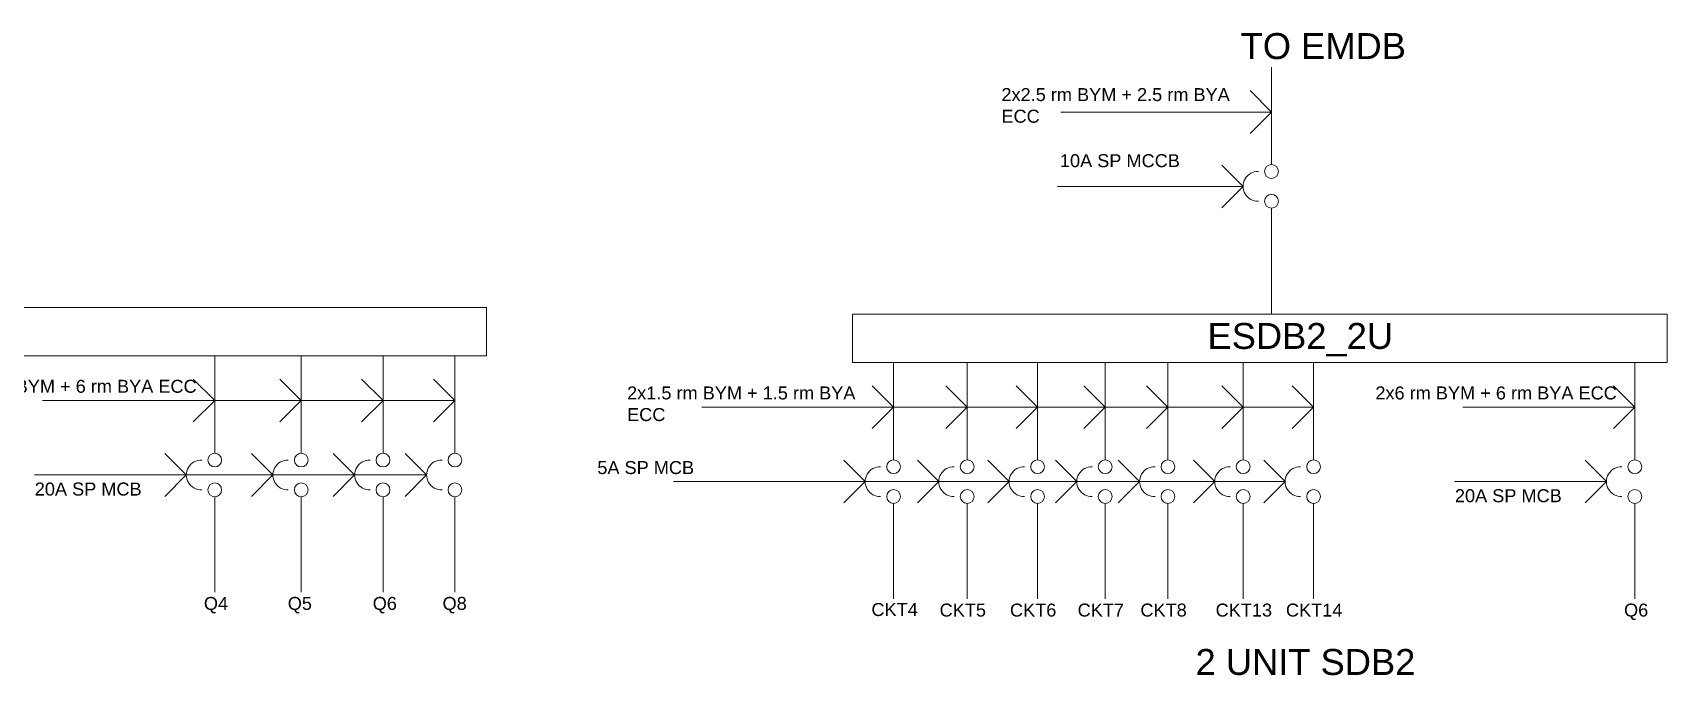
# Model space of a CAD drawing. Header units: inches. Extents: x 685 to 11694, y 256 to 9873.
# Drawn here: x 9965 to 11475, y 5033 to 5627 of the extents above; entities that cross this region are included whole.
import ezdxf

# ---------------------------------------------------------------- set-up
doc = ezdxf.new("R2010")
doc.units = ezdxf.units.IN
doc.header["$MEASUREMENT"] = 0
doc.layers.add('6.Circuits', color=255, linetype='Continuous', lineweight=15)
doc.styles.add('Text 1', font='arial.ttf', dxfattribs={"height": 6})

msp = doc.modelspace()

# ---------------------------------------------------------------- linework, layer by layer
at = {"layer": '6.Circuits'}
for p, q in [((11109.30345, 5512.29169), (11109.30345, 5595.29169)), ((11109.30345, 5553.79169), (11089.55822, 5573.53693)), ((11109.30345, 5553.79169), (10914.56298, 5553.79169)), ((11109.30345, 5553.79169), (11089.55822, 5534.04645)), ((11083.04393, 5485.04169), (11063.29869, 5504.78693)), ((11109.30345, 5505.15565), (11109.30345, 5512.29169)), ((11083.04393, 5485.04169), (10911.4758, 5485.04169)), ((11083.04393, 5485.04169), (11063.29869, 5465.29645)), ((11109.30345, 5464.92773), (11109.30345, 5459.79169)), ((11109.30345, 5459.79169), (11109.30345, 5366.79169)), ((10132.88756, 5245.44342), (10132.88756, 5328.44342)), ((10132.88756, 5245.44342), (10132.88756, 5328.44342)), ((10212.88756, 5245.44342), (10212.88756, 5328.44342)), ((10212.88756, 5245.44342), (10212.88756, 5328.44342)), ((10288.38756, 5245.44342), (10288.38756, 5328.44342)), ((10288.38756, 5245.44342), (10288.38756, 5328.44342)), ((10354.88756, 5245.44342), (10354.88756, 5328.44342)), ((10354.88756, 5245.44342), (10354.88756, 5328.44342)), ((10760.15224, 5239.29169), (10760.15224, 5322.29169)), ((10828.15224, 5239.29169), (10828.15224, 5322.29169)), ((10893.15224, 5239.29169), (10893.15224, 5322.29169)), ((10955.65224, 5239.29169), (10955.65224, 5322.29169)), ((11013.65224, 5239.29169), (11013.65224, 5322.29169)), ((11083.15224, 5239.29169), (11083.15224, 5322.29169)), ((11148.15224, 5239.29169), (11148.15224, 5322.29169)), ((11445.02023, 5239.29169), (11445.02023, 5322.29169)), ((11445.02023, 5239.29169), (11445.02023, 5322.29169)), ((10132.88756, 5286.94342), (10113.14232, 5306.68866)), ((10132.88756, 5286.94342), (10113.14232, 5306.68866)), ((10212.88756, 5286.94342), (10193.14232, 5306.68866)), ((10212.88756, 5286.94342), (10193.14232, 5306.68866)), ((10288.38756, 5286.94342), (10268.64232, 5306.68866)), ((10288.38756, 5286.94342), (10268.64232, 5306.68866)), ((10354.88756, 5286.94342), (10335.14232, 5306.68866)), ((10354.88756, 5286.94342), (10335.14232, 5306.68866)), ((10354.88756, 5286.94342), (9973.88756, 5286.94342)), ((10132.88756, 5286.94342), (10113.14232, 5267.19818)), ((10132.88756, 5286.94342), (10113.14232, 5267.19818)), ((10212.88756, 5286.94342), (10193.14232, 5267.19818)), ((10212.88756, 5286.94342), (10193.14232, 5267.19818)), ((10288.38756, 5286.94342), (10268.64232, 5267.19818)), ((10288.38756, 5286.94342), (10268.64232, 5267.19818)), ((10354.88756, 5286.94342), (10335.14232, 5267.19818)), ((10354.88756, 5286.94342), (10335.14232, 5267.19818)), ((10760.15224, 5280.79169), (10740.407, 5300.53693)), ((10828.15224, 5280.79169), (10808.407, 5300.53693)), ((10893.15224, 5280.79169), (10873.407, 5300.53693)), ((10955.65224, 5280.79169), (10935.907, 5300.53693)), ((11013.65224, 5280.79169), (10993.907, 5300.53693)), ((11083.15224, 5280.79169), (11063.407, 5300.53693)), ((11148.15224, 5280.79169), (11128.407, 5300.53693)), ((11445.02023, 5280.79169), (11425.275, 5300.53693)), ((11445.02023, 5280.79169), (11425.275, 5300.53693)), ((10760.15224, 5280.79169), (10582.91177, 5280.79169)), ((10760.15224, 5280.79169), (10740.407, 5261.04645)), ((11148.15224, 5280.79169), (10760.15224, 5280.79169)), ((10828.15224, 5280.79169), (10808.407, 5261.04645)), ((10893.15224, 5280.79169), (10873.407, 5261.04645)), ((10955.65224, 5280.79169), (10935.907, 5261.04645)), ((11013.65224, 5280.79169), (10993.907, 5261.04645)), ((11083.15224, 5280.79169), (11063.407, 5261.04645)), ((11148.15224, 5280.79169), (11128.407, 5261.04645)), ((11445.02023, 5280.79169), (11286.02023, 5280.79169)), ((11445.02023, 5280.79169), (11425.275, 5261.04645)), ((11445.02023, 5280.79169), (11425.275, 5261.04645)), ((10132.88756, 5238.30738), (10132.88756, 5245.44342)), ((10132.88756, 5238.30738), (10132.88756, 5245.44342)), ((10212.88756, 5238.30738), (10212.88756, 5245.44342)), ((10212.88756, 5238.30738), (10212.88756, 5245.44342)), ((10288.38756, 5238.30738), (10288.38756, 5245.44342)), ((10288.38756, 5238.30738), (10288.38756, 5245.44342)), ((10354.88756, 5238.30738), (10354.88756, 5245.44342)), ((10354.88756, 5238.30738), (10354.88756, 5245.44342)), ((10106.62804, 5218.19342), (10086.8828, 5237.93866)), ((10186.62804, 5218.19342), (10166.8828, 5237.93866)), ((10262.12804, 5218.19342), (10242.3828, 5237.93866)), ((10328.62804, 5218.19342), (10308.8828, 5237.93866)), ((10733.89271, 5212.04169), (10714.14748, 5231.78693)), ((10760.15224, 5232.15565), (10760.15224, 5239.29169)), ((10801.89271, 5212.04169), (10782.14748, 5231.78693)), ((10828.15224, 5232.15565), (10828.15224, 5239.29169)), ((10866.89271, 5212.04169), (10847.14748, 5231.78693)), ((10893.15224, 5232.15565), (10893.15224, 5239.29169)), ((10929.39271, 5212.04169), (10909.64748, 5231.78693)), ((10955.65224, 5232.15565), (10955.65224, 5239.29169)), ((10987.39271, 5212.04169), (10967.64748, 5231.78693)), ((11013.65224, 5232.15565), (11013.65224, 5239.29169)), ((11056.89271, 5212.04169), (11037.14748, 5231.78693)), ((11083.15224, 5232.15565), (11083.15224, 5239.29169)), ((11121.89271, 5212.04169), (11102.14748, 5231.78693)), ((11148.15224, 5232.15565), (11148.15224, 5239.29169)), ((11418.76071, 5212.04169), (11399.01547, 5231.78693)), ((11445.02023, 5232.15565), (11445.02023, 5239.29169)), ((11445.02023, 5232.15565), (11445.02023, 5239.29169)), ((10328.62804, 5218.19342), (9966.38756, 5218.19342)), ((10106.62804, 5218.19342), (10086.8828, 5198.44818)), ((10186.62804, 5218.19342), (10166.8828, 5198.44818)), ((10262.12804, 5218.19342), (10242.3828, 5198.44818)), ((10328.62804, 5218.19342), (10308.8828, 5198.44818)), ((10733.89271, 5212.04169), (10556.65224, 5212.04169)), ((10733.89271, 5212.04169), (10714.14748, 5192.29645)), ((11121.89271, 5212.04169), (10733.89271, 5212.04169)), ((10801.89271, 5212.04169), (10782.14748, 5192.29645)), ((10866.89271, 5212.04169), (10847.14748, 5192.29645)), ((10929.39271, 5212.04169), (10909.64748, 5192.29645)), ((10987.39271, 5212.04169), (10967.64748, 5192.29645)), ((11056.89271, 5212.04169), (11037.14748, 5192.29645)), ((11121.89271, 5212.04169), (11102.14748, 5192.29645)), ((11418.76071, 5212.04169), (11278.52023, 5212.04169)), ((11418.76071, 5212.04169), (11399.01547, 5192.29645)), ((10132.88756, 5198.07946), (10132.88756, 5192.94342)), ((10132.88756, 5198.07946), (10132.88756, 5192.94342)), ((10212.88756, 5198.07946), (10212.88756, 5192.94342)), ((10212.88756, 5198.07946), (10212.88756, 5192.94342)), ((10288.38756, 5198.07946), (10288.38756, 5192.94342)), ((10288.38756, 5198.07946), (10288.38756, 5192.94342)), ((10354.88756, 5198.07946), (10354.88756, 5192.94342)), ((10354.88756, 5198.07946), (10354.88756, 5192.94342)), ((10132.88756, 5109.94342), (10132.88756, 5192.94342)), ((10132.88756, 5109.94342), (10132.88756, 5192.94342)), ((10212.88756, 5109.94342), (10212.88756, 5192.94342)), ((10212.88756, 5109.94342), (10212.88756, 5192.94342)), ((10288.38756, 5109.94342), (10288.38756, 5192.94342)), ((10288.38756, 5109.94342), (10288.38756, 5192.94342)), ((10354.88756, 5109.94342), (10354.88756, 5192.94342)), ((10354.88756, 5109.94342), (10354.88756, 5192.94342)), ((10760.15224, 5191.92773), (10760.15224, 5186.79169)), ((10760.15224, 5103.79169), (10760.15224, 5186.79169)), ((10828.15224, 5191.92773), (10828.15224, 5186.79169)), ((10828.15224, 5103.79169), (10828.15224, 5186.79169)), ((10893.15224, 5191.92773), (10893.15224, 5186.79169)), ((10893.15224, 5103.79169), (10893.15224, 5186.79169)), ((10955.65224, 5191.92773), (10955.65224, 5186.79169)), ((10955.65224, 5103.79169), (10955.65224, 5186.79169)), ((11013.65224, 5191.92773), (11013.65224, 5186.79169)), ((11013.65224, 5103.79169), (11013.65224, 5186.79169)), ((11083.15224, 5191.92773), (11083.15224, 5186.79169)), ((11083.15224, 5103.79169), (11083.15224, 5186.79169)), ((11148.15224, 5191.92773), (11148.15224, 5186.79169)), ((11148.15224, 5103.79169), (11148.15224, 5186.79169)), ((11445.02023, 5191.92773), (11445.02023, 5186.79169)), ((11445.02023, 5191.92773), (11445.02023, 5186.79169)), ((11445.02023, 5103.79169), (11445.02023, 5186.79169)), ((11445.02023, 5103.79169), (11445.02023, 5186.79169))]:
    msp.add_line(p, q, dxfattribs=at)
for points in [[(9360.08397, 5372.94342), (10383.90313, 5372.94342), (10383.90313, 5328.44342), (9360.08397, 5328.44342)], [(10722.15224, 5366.79169), (11474.995, 5366.79169), (11474.995, 5322.29169), (10722.15224, 5322.29169)]]:
    msp.add_lwpolyline(points, close=True, dxfattribs=at)
for centre in [(11109.30345, 5498.79169), (11109.30345, 5471.29169), (10132.88756, 5231.94342), (10132.88756, 5231.94342), (10212.88756, 5231.94342), (10212.88756, 5231.94342), (10288.38756, 5231.94342), (10288.38756, 5231.94342), (10354.88756, 5231.94342), (10354.88756, 5231.94342), (10760.15224, 5225.79169), (10828.15224, 5225.79169), (10893.15224, 5225.79169), (10955.65224, 5225.79169), (11013.65224, 5225.79169), (11083.15224, 5225.79169), (11148.15224, 5225.79169), (11445.02023, 5225.79169), (11445.02023, 5225.79169), (10132.88756, 5204.44342), (10132.88756, 5204.44342), (10212.88756, 5204.44342), (10212.88756, 5204.44342), (10288.38756, 5204.44342), (10288.38756, 5204.44342), (10354.88756, 5204.44342), (10354.88756, 5204.44342), (10760.15224, 5198.29169), (10828.15224, 5198.29169), (10893.15224, 5198.29169), (10955.65224, 5198.29169), (11013.65224, 5198.29169), (11083.15224, 5198.29169), (11148.15224, 5198.29169), (11445.02023, 5198.29169), (11445.02023, 5198.29169)]:
    msp.add_circle(centre, 6.36396, dxfattribs=at)
for centre in [(11096.80345, 5485.04169), (10120.38756, 5218.19342), (10120.38756, 5218.19342), (10200.38756, 5218.19342), (10200.38756, 5218.19342), (10275.88756, 5218.19342), (10275.88756, 5218.19342), (10342.38756, 5218.19342), (10342.38756, 5218.19342), (10747.65224, 5212.04169), (10815.65224, 5212.04169), (10880.65224, 5212.04169), (10943.15224, 5212.04169), (11001.15224, 5212.04169), (11070.65224, 5212.04169), (11135.65224, 5212.04169), (11432.52023, 5212.04169), (11432.52023, 5212.04169)]:
    msp.add_arc(centre, 13.75953, 87.86789506, 272.13210494, dxfattribs=at)

# ---------------------------------------------------------------- texts
at = {"layer": '6.Circuits', "attachment_point": 1, "style": 'Text 1'}
for s, width, heights, insert, char_height in [('{\\fArial Baltic|b0|i0|c186|p34;TO EMDB}', 158.2027941, [25.87174], (11080.80345, 5626.79169), 24), ('{\\fArial Baltic|b0|i0|c186|p34;2x2.5 rm BYM + 2.5 rm BYA} ECC', 234.9454297, [37.98024], (10859.76541, 5575.89789), 12), ('1{\\fArial Baltic|b0|i0|c186|p34;0A SP MCCB}', 234.9454297, [37.98024], (10913.8079, 5514.80411), 12), ('E{\\fArial Baltic|b0|i0|c186|p34;SDB2_2U}', 14.5, [0], (11050.17347, 5358.73488), 24), ('{\\fArial Baltic|b0|i0|c186|p34;2x6 rm BYM + 6 rm BYA} ECC', 234.9454297, [37.98024], (9893.13756, 5306.19342), 12), ('{\\fArial Baltic|b0|i0|c186|p34;2x1.5 rm BYM + 1.5 rm BYA} ECC', 234.9454297, [37.98024], (10513.90224, 5300.04169), 12), ('{\\fArial Baltic|b0|i0|c186|p34;2x6 rm BYM + 6 rm BYA} ECC', 234.9454297, [37.98024], (11205.27023, 5300.04169), 12), ('5A SP MCB', 234.9454297, [37.98024], (10486.40224, 5231.04169), 12), ('2{\\fArial Baltic|b0|i0|c186|p34;0A SP MCB}', 234.9454297, [37.98024], (9966.6328, 5211.19342), 12), ('2{\\fArial Baltic|b0|i0|c186|p34;0A SP MCB}', 234.9454297, [37.98024], (11278.76547, 5205.04169), 12), ('{\\fArial Baltic|b0|i0|c186|p34;Q}4', 14.5, [0], (10122.88756, 5105.44342), 12), ('{\\fArial Baltic|b0|i0|c186|p34;Q}5', 14.5, [0], (10200.38756, 5105.44342), 12), ('{\\fArial Baltic|b0|i0|c186|p34;Q}6', 14.5, [0], (10278.88756, 5105.44342), 12), ('{\\fArial Baltic|b0|i0|c186|p34;Q}8', 14.5, [0], (10343.38756, 5105.44342), 12), ('{\\fArial Baltic|b0|i0|c186|p34;CKT}4', 14.5, [0], (10739.65224, 5099.79169), 12), ('{\\fArial Baltic|b0|i0|c186|p34;CKT}5', 14.5, [0], (10802.65224, 5099.29169), 12), ('{\\fArial Baltic|b0|i0|c186|p34;CKT}6', 14.5, [0], (10867.65224, 5099.29169), 12), ('{\\fArial Baltic|b0|i0|c186|p34;CKT}7', 14.5, [0], (10930.15224, 5099.29169), 12), ('{\\fArial Baltic|b0|i0|c186|p34;CKT}8', 24.6161083, [11.68736], (10988.15224, 5099.29169), 12), ('{\\fArial Baltic|b0|i0|c186|p34;CKT1}3', 21.0029823, [10.96531], (11057.65224, 5099.29169), 12), ('{\\fArial Baltic|b0|i0|c186|p34;CKT1}4', 21.2917635, [12.40928], (11122.65224, 5099.29169), 12), ('{\\fArial Baltic|b0|i0|c186|p34;Q}6', 14.5, [0], (11435.02023, 5099.29169), 12), ('{\\fArial Baltic|b0|i0|c186|p34;2 UNIT SDB}2', 331.0446353, [56.99717], (11039.15224, 5057.29169), 24)]:
    msp.add_mtext_dynamic_manual_height_columns(s, width=width, gutter_width=30, heights=heights, dxfattribs=dict(at, insert=insert, char_height=char_height))

doc.saveas('drawing.dxf')
